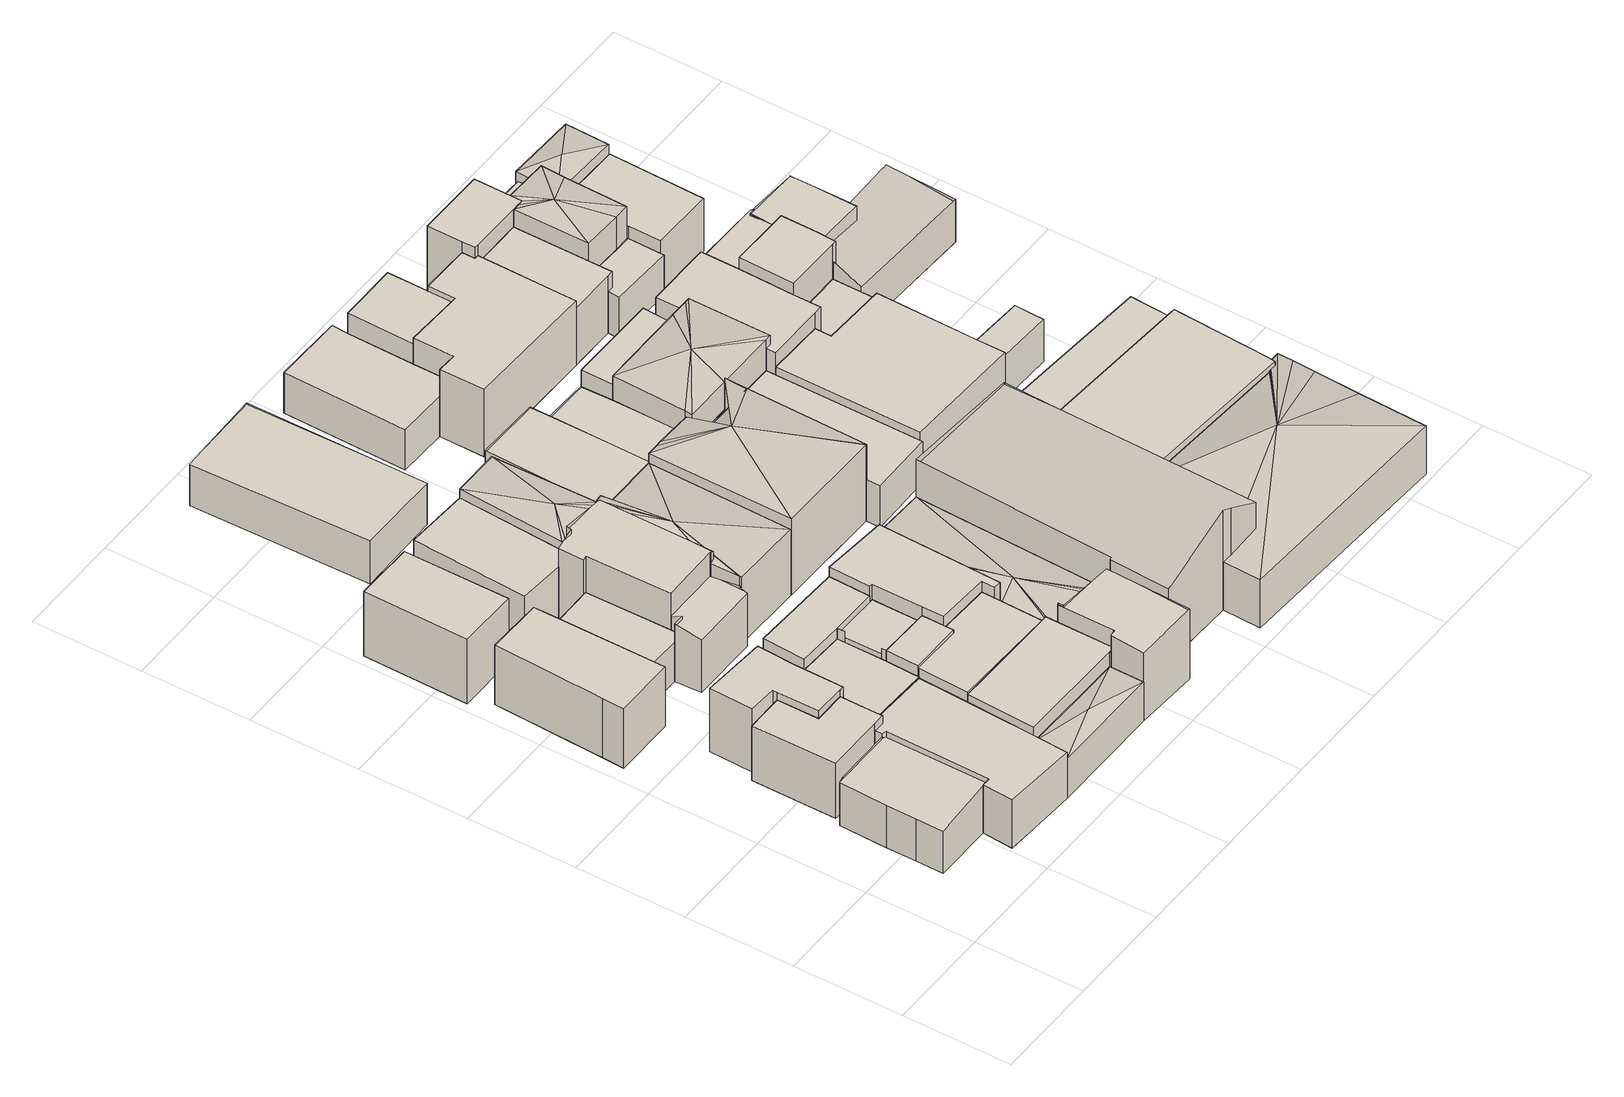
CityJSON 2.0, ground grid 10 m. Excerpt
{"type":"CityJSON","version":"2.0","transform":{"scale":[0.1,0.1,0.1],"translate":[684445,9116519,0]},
"CityObjects":{
"building1":{"type":"Building","attributes":{"Building Type":"Residential","Roof Shape":"gable","Roof Material":"Concrete Glazed Tile","Roof Material Code":"1","Roof Direction":"west","Building Height":4.42,"Roof Slope":30.3,"Footprint Area":60.58,"Solar PV Capacity Low":7.58,"Solar PV Capacity High":9.96,"Solar Annual Energy Low":10937,"Solar Annual Energy High":14414,"Suitable PV Area":45.28},"geometry":[{"type":"MultiSurface","lod":"2.2","boundaries":[[[0,1,2,3,4,5,6,7,8]],[[8,7,9,10]],[[7,6,11,9]],[[6,5,12,11]],[[5,4,13,12]],[[4,3,14,13]],[[3,2,15,14]],[[2,1,16,15]],[[1,0,17,16]],[[0,8,10,17]],[[10,9,11,12,13,14,15,16,17]]]}]},
"building2":{"type":"Building","attributes":{"Building Type":"Residential","Roof Shape":"flat","Roof Material":"Concrete Glazed Tile","Roof Material Code":"1","Roof Direction":"west","Building Height":5.69,"Roof Slope":8.2,"Footprint Area":38.94,"Solar PV Capacity Low":4.87,"Solar PV Capacity High":6.4,"Solar Annual Energy Low":7030,"Solar Annual Energy High":9264,"Suitable PV Area":29.1},"geometry":[{"type":"MultiSurface","lod":"2.2","boundaries":[[[18,19,20,21,22,23,24,25]],[[25,24,26,27]],[[24,23,28,26]],[[23,22,29,28]],[[22,21,30,29]],[[21,20,31,30]],[[20,19,32,31]],[[19,18,33,32]],[[18,25,27,33]],[[27,26,28,29,30,31,32,33]]]}]},
"building3":{"type":"Building","attributes":{"Building Type":"Residential","Roof Shape":"flat","Roof Material":"Concrete Glazed Tile","Roof Material Code":"1","Roof Direction":"west","Building Height":6.25,"Roof Slope":9.3,"Footprint Area":66.2,"Solar PV Capacity Low":8.29,"Solar PV Capacity High":10.89,"Solar Annual Energy Low":11953,"Solar Annual Energy High":15753,"Suitable PV Area":49.49},"geometry":[{"type":"MultiSurface","lod":"2.2","boundaries":[[[34,35,36,37,38,39,40]],[[40,39,41,42]],[[39,38,43,41]],[[38,37,44,43]],[[37,36,45,44]],[[36,35,46,45]],[[35,34,47,46]],[[34,40,42,47]],[[42,41,43,44,45,46,47]]]}]},
"building4":{"type":"Building","attributes":{"Building Type":"Residential","Roof Shape":"shed","Roof Material":"Concrete Glazed Tile","Roof Material Code":"1","Roof Direction":"west","Building Height":6.36,"Roof Slope":19.8,"Footprint Area":38.18,"Solar PV Capacity Low":4.78,"Solar PV Capacity High":6.28,"Solar Annual Energy Low":6894,"Solar Annual Energy High":9085,"Suitable PV Area":28.54},"geometry":[{"type":"MultiSurface","lod":"2.2","boundaries":[[[23,48,49,50,51,52,53,54,25,24]],[[24,25,55,56]],[[25,54,57,55]],[[54,53,58,57]],[[53,52,59,58]],[[52,51,60,59]],[[51,50,61,60]],[[50,49,62,61]],[[49,48,63,62]],[[48,23,64,63]],[[23,24,56,64]],[[56,55,57,58,59,60,61,62,63,64]]]}]},
"building5":{"type":"Building","attributes":{"Building Type":"Residential","Roof Shape":"shed","Roof Material":"Concrete Glazed Tile","Roof Material Code":"1","Roof Direction":"west","Building Height":4.81,"Roof Slope":13.2,"Footprint Area":90.91,"Solar PV Capacity Low":11.38,"Solar PV Capacity High":14.95,"Solar Annual Energy Low":16413,"Solar Annual Energy High":21631,"Suitable PV Area":67.95},"geometry":[{"type":"MultiSurface","lod":"2.2","boundaries":[[[65,66,67,22,21,20,1,0,8,7,68,69]],[[69,68,70,71]],[[68,7,72,70]],[[7,8,73,72]],[[8,0,74,73]],[[0,1,75,74]],[[1,20,76,75]],[[20,21,77,76]],[[21,22,78,77]],[[22,67,79,78]],[[67,66,80,79]],[[66,65,81,80]],[[65,69,71,81]],[[71,70,72,73,74,75,76,77,78,79,80,81]]]}]},
"building6":{"type":"Building","attributes":{"Building Type":"Residential","Roof Shape":"shed","Roof Material":"Concrete Glazed Tile","Roof Material Code":"1","Roof Direction":"west","Building Height":6.55,"Roof Slope":14.6,"Footprint Area":54.47,"Solar PV Capacity Low":6.82,"Solar PV Capacity High":8.96,"Solar Annual Energy Low":9834,"Solar Annual Energy High":12961,"Suitable PV Area":40.72},"geometry":[{"type":"MultiSurface","lod":"2.2","boundaries":[[[82,83,84,85]],[[85,84,86,87]],[[84,83,88,86]],[[83,82,89,88]],[[82,85,87,89]],[[87,86,88,89]]]}]},
"building7":{"type":"Building","attributes":{"Building Type":"Residential","Roof Shape":"shed","Roof Material":"Concrete Glazed Tile","Roof Material Code":"1","Roof Direction":"west","Building Height":4.89,"Roof Slope":10.3,"Footprint Area":43.55,"Solar PV Capacity Low":5.45,"Solar PV Capacity High":7.16,"Solar Annual Energy Low":7863,"Solar Annual Energy High":10363,"Suitable PV Area":32.56},"geometry":[{"type":"MultiSurface","lod":"2.2","boundaries":[[[90,50,49,48,23,22,67,91,92,93,94]],[[94,93,95,96]],[[93,92,97,95]],[[92,91,98,97]],[[91,67,99,98]],[[67,22,100,99]],[[22,23,101,100]],[[23,48,102,101]],[[48,49,103,102]],[[49,50,104,103]],[[50,90,105,104]],[[90,94,96,105]],[[96,95,97,98,99,100,101,102,103,104,105]]]}]},
"building8":{"type":"Building","attributes":{"Building Type":"Residential","Roof Shape":"shed","Roof Material":"Concrete Glazed Tile","Roof Material Code":"1","Roof Direction":"west","Building Height":4.12,"Roof Slope":12.5,"Footprint Area":48.72,"Solar PV Capacity Low":6.1,"Solar PV Capacity High":8.01,"Solar Annual Energy Low":8797,"Solar Annual Energy High":11593,"Suitable PV Area":36.42},"geometry":[{"type":"MultiSurface","lod":"2.2","boundaries":[[[106,35,34,107,108,109,110]],[[110,109,111,112]],[[109,108,113,111]],[[108,107,114,113]],[[107,34,115,114]],[[34,35,116,115]],[[35,106,117,116]],[[106,110,112,117]],[[112,111,113,114,115,116,117]]]}]},
"building9":{"type":"Building","attributes":{"Building Type":"Residential","Roof Shape":"hip","Roof Material":"Concrete Glazed Tile","Roof Material Code":"1","Roof Direction":"west","Building Height":4.14,"Roof Slope":27.5,"Footprint Area":33.02,"Solar PV Capacity Low":4.13,"Solar PV Capacity High":5.43,"Solar Annual Energy Low":5961,"Solar Annual Energy High":7857,"Suitable PV Area":24.68},"geometry":[{"type":"MultiSurface","lod":"2.2","boundaries":[[[118,65,69,119]],[[119,69,120,121]],[[69,65,122,120]],[[65,118,123,122]],[[118,119,121,123]],[[121,120,124]],[[120,122,124]],[[122,123,124]],[[123,121,124]]]}]},
"building10":{"type":"Building","attributes":{"Building Type":"Residential","Roof Shape":"gable","Roof Material":"Concrete Glazed Tile","Roof Material Code":"1","Roof Direction":"west","Building Height":5.49,"Roof Slope":29.7,"Footprint Area":20.52,"Solar PV Capacity Low":2.57,"Solar PV Capacity High":3.37,"Solar Annual Energy Low":3704,"Solar Annual Energy High":4882,"Suitable PV Area":15.34},"geometry":[{"type":"MultiSurface","lod":"2.2","boundaries":[[[125,126,127,109,108,107,128,129]],[[129,128,130,131]],[[128,107,132,130]],[[107,108,133,132]],[[108,109,134,133]],[[109,127,135,134]],[[127,126,136,135]],[[126,125,137,136]],[[125,129,131,137]],[[131,130,132,133,134,135,136,137]]]}]},
"building11":{"type":"Building","attributes":{"Building Type":"Residential","Roof Shape":"flat","Roof Material":"Concrete Glazed Tile","Roof Material Code":"1","Roof Direction":"west","Building Height":5.58,"Roof Slope":7.5,"Footprint Area":67.53,"Solar PV Capacity Low":8.46,"Solar PV Capacity High":11.11,"Solar Annual Energy Low":12192,"Solar Annual Energy High":16068,"Suitable PV Area":50.48},"geometry":[{"type":"MultiSurface","lod":"2.2","boundaries":[[[138,66,65,118,139,140,141,142]],[[142,141,143,144]],[[141,140,145,143]],[[140,139,146,145]],[[139,118,147,146]],[[118,65,148,147]],[[65,66,149,148]],[[66,138,150,149]],[[138,142,144,150]],[[144,143,145,146,147,148,149,150]]]}]},
"building12":{"type":"Building","attributes":{"Building Type":"Residential","Roof Shape":"shed","Roof Material":"Concrete Glazed Tile","Roof Material Code":"1","Roof Direction":"west","Building Height":5.96,"Roof Slope":12.1,"Footprint Area":14.22,"Solar PV Capacity Low":1.78,"Solar PV Capacity High":2.34,"Solar Annual Energy Low":2568,"Solar Annual Energy High":3385,"Suitable PV Area":10.63},"geometry":[{"type":"MultiSurface","lod":"2.2","boundaries":[[[91,151,152,153,154,92]],[[92,154,155,156]],[[154,153,157,155]],[[153,152,158,157]],[[152,151,159,158]],[[151,91,160,159]],[[91,92,156,160]],[[155,157,158,159,160,156]]]}]},
"building13":{"type":"Building","attributes":{"Building Type":"Residential","Roof Shape":"shed","Roof Material":"Concrete Glazed Tile","Roof Material Code":"1","Roof Direction":"west","Building Height":5.95,"Roof Slope":16.8,"Footprint Area":34.21,"Solar PV Capacity Low":4.28,"Solar PV Capacity High":5.63,"Solar Annual Energy Low":6177,"Solar Annual Energy High":8141,"Suitable PV Area":25.58},"geometry":[{"type":"MultiSurface","lod":"2.2","boundaries":[[[161,90,94,93,94,162,163]],[[163,162,164,165]],[[162,94,166,164]],[[94,93,167,166]],[[94,90,168,166]],[[90,161,169,168]],[[161,163,165,169]],[[165,164,166,167,166,168,169]]]}]},
"building14":{"type":"Building","attributes":{"Building Type":"Residential","Roof Shape":"flat","Roof Material":"Concrete Glazed Tile","Roof Material Code":"1","Roof Direction":"west","Building Height":5.77,"Roof Slope":14.4,"Footprint Area":62.5,"Solar PV Capacity Low":7.83,"Solar PV Capacity High":10.28,"Solar Annual Energy Low":11284,"Solar Annual Energy High":14872,"Suitable PV Area":46.72},"geometry":[{"type":"MultiSurface","lod":"2.2","boundaries":[[[170,171,172,173,174,175,176]],[[176,175,177,178]],[[175,174,179,177]],[[174,173,180,179]],[[173,172,181,180]],[[172,171,182,181]],[[171,170,183,182]],[[170,176,178,183]],[[178,177,179,180,181,182,183]]]}]},
"building15":{"type":"Building","attributes":{"Building Type":"Residential","Roof Shape":"shed","Roof Material":"Concrete Glazed Tile","Roof Material Code":"1","Roof Direction":"west","Building Height":5.26,"Roof Slope":12.3,"Footprint Area":21.66,"Solar PV Capacity Low":2.71,"Solar PV Capacity High":3.56,"Solar Annual Energy Low":3911,"Solar Annual Energy High":5154,"Suitable PV Area":16.19},"geometry":[{"type":"MultiSurface","lod":"2.2","boundaries":[[[162,94,93,92,154,153,184]],[[184,153,185,186]],[[153,154,187,185]],[[154,92,188,187]],[[92,93,189,188]],[[93,94,190,189]],[[94,162,191,190]],[[162,184,186,191]],[[186,185,187,188,189,190,191]]]}]},
"building16":{"type":"Building","attributes":{"Building Type":"Residential","Roof Shape":"shed","Roof Material":"Concrete Glazed Tile","Roof Material Code":"1","Roof Direction":"west","Building Height":5.65,"Roof Slope":17.8,"Footprint Area":52.5,"Solar PV Capacity Low":6.57,"Solar PV Capacity High":8.63,"Solar Annual Energy Low":9479,"Solar Annual Energy High":12492,"Suitable PV Area":39.24},"geometry":[{"type":"MultiSurface","lod":"2.2","boundaries":[[[152,151,91,67,66,138,192,193]],[[193,192,194,195]],[[192,138,150,194]],[[138,66,196,150]],[[66,67,197,196]],[[67,91,198,197]],[[91,151,199,198]],[[151,152,200,199]],[[152,193,195,200]],[[195,194,150,196,197,198,199,200]]]}]},
"building17":{"type":"Building","attributes":{"Building Type":"Residential","Roof Shape":"gable","Roof Material":"Concrete Glazed Tile","Roof Material Code":"1","Roof Direction":"west","Building Height":7.74,"Roof Slope":28.4,"Footprint Area":62.28,"Solar PV Capacity Low":7.8,"Solar PV Capacity High":10.24,"Solar Annual Energy Low":11245,"Solar Annual Energy High":14820,"Suitable PV Area":46.56},"geometry":[{"type":"MultiSurface","lod":"2.2","boundaries":[[[201,173,172,171,106,110,109,127,202,203]],[[203,202,204,205]],[[202,127,206,204]],[[127,109,207,206]],[[109,110,208,207]],[[110,106,209,208]],[[106,171,210,209]],[[171,172,211,210]],[[172,173,212,211]],[[173,201,213,212]],[[201,203,205,213]],[[205,204,206,207,208,209,210,211,212,213]]]}]},
"building18":{"type":"Building","attributes":{"Building Type":"Residential","Roof Shape":"hip","Roof Material":"Concrete Glazed Tile","Roof Material Code":"1","Roof Direction":"west","Building Height":6.68,"Roof Slope":21.8,"Footprint Area":49.3,"Solar PV Capacity Low":6.17,"Solar PV Capacity High":8.11,"Solar Annual Energy Low":8902,"Solar Annual Energy High":11732,"Suitable PV Area":36.86},"geometry":[{"type":"MultiSurface","lod":"2.2","boundaries":[[[214,215,175,174,173,201,216]],[[216,201,217,218]],[[201,173,219,217]],[[173,174,220,219]],[[174,175,221,220]],[[175,215,222,221]],[[215,214,223,222]],[[214,216,218,223]],[[218,217,224]],[[217,219,224]],[[219,220,224]],[[220,221,224]],[[221,222,224]],[[222,223,224]],[[223,218,224]]]}]},
"building19":{"type":"Building","attributes":{"Building Type":"Residential","Roof Shape":"gable","Roof Material":"Concrete Glazed Tile","Roof Material Code":"1","Roof Direction":"west","Building Height":4.35,"Roof Slope":33.3,"Footprint Area":132,"Solar PV Capacity Low":16.53,"Solar PV Capacity High":21.71,"Solar Annual Energy Low":23831,"Solar Annual Energy High":31407,"Suitable PV Area":98.67},"geometry":[{"type":"MultiSurface","lod":"2.2","boundaries":[[[225,226,227,228]],[[228,227,229,230]],[[227,226,231,229]],[[226,225,232,231]],[[225,228,230,232]],[[230,229,231,232]]]}]},
"building20":{"type":"Building","attributes":{"Building Type":"Residential","Roof Shape":"shed","Roof Material":"Concrete Glazed Tile","Roof Material Code":"1","Roof Direction":"west","Building Height":6.72,"Roof Slope":16.9,"Footprint Area":62.45,"Solar PV Capacity Low":7.82,"Solar PV Capacity High":10.27,"Solar Annual Energy Low":11275,"Solar Annual Energy High":14859,"Suitable PV Area":46.68},"geometry":[{"type":"MultiSurface","lod":"2.2","boundaries":[[[163,162,184,153,152,193,192,233,234]],[[234,233,235,236]],[[233,192,237,235]],[[192,193,238,237]],[[193,152,239,238]],[[152,153,240,239]],[[153,184,241,240]],[[184,162,242,241]],[[162,163,243,242]],[[163,234,236,243]],[[236,235,237,238,239,240,241,242,243]]]}]},
"building21":{"type":"Building","attributes":{"Building Type":"Residential","Roof Shape":"gable","Roof Material":"Concrete Glazed Tile","Roof Material Code":"1","Roof Direction":"west","Building Height":7.08,"Roof Slope":33.5,"Footprint Area":44.48,"Solar PV Capacity Low":5.57,"Solar PV Capacity High":7.31,"Solar Annual Energy Low":8030,"Solar Annual Energy High":10583,"Suitable PV Area":33.25},"geometry":[{"type":"MultiSurface","lod":"2.2","boundaries":[[[244,245,246,141,140,139,119,247]],[[247,119,248,249]],[[119,139,250,248]],[[139,140,251,250]],[[140,141,252,251]],[[141,246,253,252]],[[246,245,254,253]],[[245,244,255,254]],[[244,247,249,255]],[[249,248,250,251,252,253,254,255]]]}]},
"building22":{"type":"Building","attributes":{"Building Type":"Residential","Roof Shape":"hip","Roof Material":"Concrete Glazed Tile","Roof Material Code":"1","Roof Direction":"west","Building Height":6.92,"Roof Slope":25.5,"Footprint Area":84.34,"Solar PV Capacity Low":10.56,"Solar PV Capacity High":13.87,"Solar Annual Energy Low":15227,"Solar Annual Energy High":20068,"Suitable PV Area":63.04},"geometry":[{"type":"MultiSurface","lod":"2.2","boundaries":[[[256,214,216,201,203,202,127,126,125,257,258,259]],[[259,258,260,261]],[[258,257,262,260]],[[257,125,263,262]],[[125,126,264,263]],[[126,127,265,264]],[[127,202,266,265]],[[202,203,267,266]],[[203,201,268,267]],[[201,216,269,268]],[[216,214,270,269]],[[214,256,271,270]],[[256,259,261,271]],[[261,260,272]],[[260,262,272]],[[262,263,272]],[[263,264,272]],[[264,265,272]],[[265,266,272]],[[266,267,272]],[[267,268,272]],[[268,269,272]],[[269,270,272]],[[270,271,272]],[[271,261,272]]]}]},
"building23":{"type":"Building","attributes":{"Building Type":"Residential","Roof Shape":"hip","Roof Material":"Concrete Glazed Tile","Roof Material Code":"1","Roof Direction":"west","Building Height":4.16,"Roof Slope":25.7,"Footprint Area":117.15,"Solar PV Capacity Low":14.67,"Solar PV Capacity High":19.27,"Solar Annual Energy Low":21151,"Solar Annual Energy High":27876,"Suitable PV Area":87.57},"geometry":[{"type":"MultiSurface","lod":"2.2","boundaries":[[[234,233,246,245,244,273,274,275,276]],[[276,275,277,278]],[[275,274,279,277]],[[274,273,280,279]],[[273,244,281,280]],[[244,245,282,281]],[[245,246,283,282]],[[246,233,284,283]],[[233,234,285,284]],[[234,276,278,285]],[[278,277,286]],[[277,279,286]],[[279,280,286]],[[280,281,286]],[[281,282,286]],[[282,283,286]],[[283,284,286]],[[284,285,286]],[[285,278,286]]]}]},
"building24":{"type":"Building","attributes":{"Building Type":"Residential","Roof Shape":"gable","Roof Material":"Concrete Glazed Tile","Roof Material Code":"1","Roof Direction":"west","Building Height":5.82,"Roof Slope":27.8,"Footprint Area":72.27,"Solar PV Capacity Low":9.05,"Solar PV Capacity High":11.89,"Solar Annual Energy Low":13048,"Solar Annual Energy High":17197,"Suitable PV Area":54.02},"geometry":[{"type":"MultiSurface","lod":"2.2","boundaries":[[[256,259,258,287,288,289,290,291,292]],[[292,291,293,294]],[[291,290,295,293]],[[290,289,296,295]],[[289,288,297,296]],[[288,287,298,297]],[[287,258,299,298]],[[258,259,300,299]],[[259,256,301,300]],[[256,292,294,301]],[[294,293,295,296,297,298,299,300,301]]]}]},
"building25":{"type":"Building","attributes":{"Building Type":"Residential","Roof Shape":"hip","Roof Material":"Concrete Glazed Tile","Roof Material Code":"1","Roof Direction":"west","Building Height":7.86,"Roof Slope":28.9,"Footprint Area":123.7,"Solar PV Capacity Low":15.49,"Solar PV Capacity High":20.34,"Solar Annual Energy Low":22333,"Solar Annual Energy High":29433,"Suitable PV Area":92.46},"geometry":[{"type":"MultiSurface","lod":"2.2","boundaries":[[[287,258,302,303,304,305,306,307,308,309,310]],[[310,309,311,312]],[[309,308,313,311]],[[308,307,314,313]],[[307,306,315,314]],[[306,305,316,315]],[[305,304,317,316]],[[304,303,318,317]],[[303,302,319,318]],[[302,258,320,319]],[[258,287,321,320]],[[287,310,312,321]],[[312,311,322]],[[311,313,322]],[[313,314,322]],[[314,315,322]],[[315,316,322]],[[316,317,322]],[[317,318,322]],[[318,319,322]],[[319,320,322]],[[320,321,322]],[[321,312,322]]]}]},
"building26":{"type":"Building","attributes":{"Building Type":"Residential","Roof Shape":"gable","Roof Material":"Clay Tile Shingle","Roof Material Code":"3","Roof Direction":"west","Building Height":4.93,"Roof Slope":29.3,"Footprint Area":50.77,"Solar PV Capacity Low":6.36,"Solar PV Capacity High":8.35,"Solar Annual Energy Low":9167,"Solar Annual Energy High":12081,"Suitable PV Area":37.95},"geometry":[{"type":"MultiSurface","lod":"2.2","boundaries":[[[289,288,287,310,309,323,324,325,326,327,328]],[[328,327,329,330]],[[327,326,331,329]],[[326,325,332,331]],[[325,324,333,332]],[[324,323,334,333]],[[323,309,335,334]],[[309,310,336,335]],[[310,287,337,336]],[[287,288,338,337]],[[288,289,339,338]],[[289,328,330,339]],[[330,329,331,332,333,334,335,336,337,338,339]]]}]},
"building27":{"type":"Building","attributes":{"Building Type":"Residential","Roof Shape":"flat","Roof Material":"Concrete Glazed Tile","Roof Material Code":"1","Roof Direction":"west","Building Height":4.23,"Roof Slope":15,"Footprint Area":72.85,"Solar PV Capacity Low":9.12,"Solar PV Capacity High":11.98,"Solar Annual Energy Low":13153,"Solar Annual Energy High":17334,"Suitable PV Area":54.46},"geometry":[{"type":"MultiSurface","lod":"2.2","boundaries":[[[340,341,342,343,344,345,346]],[[346,345,347,348]],[[345,344,349,347]],[[344,343,350,349]],[[343,342,351,350]],[[342,341,352,351]],[[341,340,353,352]],[[340,346,348,353]],[[348,347,349,350,351,352,353]]]}]},
"building28":{"type":"Building","attributes":{"Building Type":"Residential","Roof Shape":"gable","Roof Material":"Concrete Glazed Tile","Roof Material Code":"1","Roof Direction":"west","Building Height":7.61,"Roof Slope":31.4,"Footprint Area":269.74,"Solar PV Capacity Low":33.77,"Solar PV Capacity High":44.36,"Solar Annual Energy Low":48700,"Solar Annual Energy High":64183,"Suitable PV Area":201.63},"geometry":[{"type":"MultiSurface","lod":"2.2","boundaries":[[[275,274,273,354,355,356,357,358,359,360]],[[360,359,361,362]],[[359,358,363,361]],[[358,357,364,363]],[[357,356,365,364]],[[356,355,366,365]],[[355,354,367,366]],[[354,273,368,367]],[[273,274,369,368]],[[274,275,370,369]],[[275,360,362,370]],[[362,361,363,364,365,366,367,368,369,370]]]}]},
"building29":{"type":"Building","attributes":{"Building Type":"Residential","Roof Shape":"flat","Roof Material":"Concrete Glazed Tile","Roof Material Code":"1","Roof Direction":"west","Building Height":4.56,"Roof Slope":6.4,"Footprint Area":10.93,"Solar PV Capacity Low":1.37,"Solar PV Capacity High":1.8,"Solar Annual Energy Low":1974,"Solar Annual Energy High":2601,"Suitable PV Area":8.17},"geometry":[{"type":"MultiSurface","lod":"2.2","boundaries":[[[305,325,324,323,308,307,306]],[[306,307,371,372]],[[307,308,373,371]],[[308,323,374,373]],[[323,324,375,374]],[[324,325,376,375]],[[325,305,377,376]],[[305,306,372,377]],[[372,371,373,374,375,376,377]]]}]},
"building30":{"type":"Building","attributes":{"Building Type":"Residential","Roof Shape":"flat","Roof Material":"Concrete Glazed Tile","Roof Material Code":"1","Roof Direction":"west","Building Height":4.29,"Roof Slope":8.3,"Footprint Area":84.22,"Solar PV Capacity Low":10.54,"Solar PV Capacity High":13.85,"Solar Annual Energy Low":15205,"Solar Annual Energy High":20039,"Suitable PV Area":62.95},"geometry":[{"type":"MultiSurface","lod":"2.2","boundaries":[[[378,305,304,303,379,380,381,382]],[[382,381,383,384]],[[381,380,385,383]],[[380,379,386,385]],[[379,303,387,386]],[[303,304,388,387]],[[304,305,389,388]],[[305,378,390,389]],[[378,382,384,390]],[[384,383,385,386,387,388,389,390]]]}]},
"building31":{"type":"Building","attributes":{"Building Type":"Residential","Roof Shape":"shed","Roof Material":"Concrete Glazed Tile","Roof Material Code":"1","Roof Direction":"west","Building Height":6.73,"Roof Slope":14,"Footprint Area":102.95,"Solar PV Capacity Low":12.89,"Solar PV Capacity High":16.93,"Solar Annual Energy Low":18587,"Solar Annual Energy High":24496,"Suitable PV Area":76.95},"geometry":[{"type":"MultiSurface","lod":"2.2","boundaries":[[[391,392,393,343,342,341,394,395,396,397,398]],[[398,397,399,400]],[[397,396,401,399]],[[396,395,402,401]],[[395,394,403,402]],[[394,341,404,403]],[[341,342,405,404]],[[342,343,406,405]],[[343,393,407,406]],[[393,392,408,407]],[[392,391,409,408]],[[391,398,400,409]],[[400,399,401,402,403,404,405,406,407,408,409]]]}]},
"building32":{"type":"Building","attributes":{"Building Type":"Residential","Roof Shape":"flat","Roof Material":"Concrete Glazed Tile","Roof Material Code":"1","Roof Direction":"west","Building Height":6.31,"Roof Slope":14.6,"Footprint Area":33.65,"Solar PV Capacity Low":4.21,"Solar PV Capacity High":5.53,"Solar Annual Energy Low":6075,"Solar Annual Energy High":8007,"Suitable PV Area":25.15},"geometry":[{"type":"MultiSurface","lod":"2.2","boundaries":[[[344,343,393,392,410]],[[410,392,411,412]],[[392,393,413,411]],[[393,343,414,413]],[[343,344,415,414]],[[344,410,412,415]],[[412,411,413,414,415]]]}]},
"building33":{"type":"Building","attributes":{"Building Type":"Residential","Roof Shape":"hip","Roof Material":"Concrete Glazed Tile","Roof Material Code":"1","Roof Direction":"west","Building Height":7.51,"Roof Slope":21.7,"Footprint Area":80.59,"Solar PV Capacity Low":10.09,"Solar PV Capacity High":13.25,"Solar Annual Energy Low":14551,"Solar Annual Energy High":19176,"Suitable PV Area":60.24},"geometry":[{"type":"MultiSurface","lod":"2.2","boundaries":[[[416,417,327,326,325,305,378,418,419]],[[419,418,420,421]],[[418,378,422,420]],[[378,305,423,422]],[[305,325,424,423]],[[325,326,425,424]],[[326,327,426,425]],[[327,417,427,426]],[[417,416,428,427]],[[416,419,421,428]],[[421,420,429]],[[420,422,429]],[[422,423,429]],[[423,424,429]],[[424,425,429]],[[425,426,429]],[[426,427,429]],[[427,428,429]],[[428,421,429]]]}]},
"building34":{"type":"Building","attributes":{"Building Type":"Residential","Roof Shape":"gable","Roof Material":"Concrete Glazed Tile","Roof Material Code":"1","Roof Direction":"west","Building Height":6.6,"Roof Slope":32.4,"Footprint Area":23.2,"Solar PV Capacity Low":2.9,"Solar PV Capacity High":3.82,"Solar Annual Energy Low":4188,"Solar Annual Energy High":5520,"Suitable PV Area":17.34},"geometry":[{"type":"MultiSurface","lod":"2.2","boundaries":[[[328,327,417,430]],[[430,417,431,432]],[[417,327,433,431]],[[327,328,434,433]],[[328,430,432,434]],[[432,431,433,434]]]}]},
"building35":{"type":"Building","attributes":{"Building Type":"Residential","Roof Shape":"hip","Roof Material":"Concrete Glazed Tile","Roof Material Code":"1","Roof Direction":"west","Building Height":5.04,"Roof Slope":26.1,"Footprint Area":248.08,"Solar PV Capacity Low":31.06,"Solar PV Capacity High":40.8,"Solar Annual Energy Low":44789,"Solar Annual Energy High":59029,"Suitable PV Area":185.44},"geometry":[{"type":"MultiSurface","lod":"2.2","boundaries":[[[435,436,437,358,357,356,355,438,439,440,441,442,443]],[[443,442,444,445]],[[442,441,446,444]],[[441,440,447,446]],[[440,439,448,447]],[[439,438,449,448]],[[438,355,450,449]],[[355,356,451,450]],[[356,357,452,451]],[[357,358,453,452]],[[358,437,454,453]],[[437,436,455,454]],[[436,435,456,455]],[[435,443,445,456]],[[445,444,457]],[[444,446,457]],[[446,447,457]],[[447,448,457]],[[448,449,457]],[[449,450,457]],[[450,451,457]],[[451,452,457]],[[452,453,457]],[[453,454,457]],[[454,455,457]],[[455,456,457]],[[456,445,457]]]}]},
"building36":{"type":"Building","attributes":{"Building Type":"Residential","Roof Shape":"shed","Roof Material":"Concrete Glazed Tile","Roof Material Code":"1","Roof Direction":"west","Building Height":4.82,"Roof Slope":13.4,"Footprint Area":143.88,"Solar PV Capacity Low":18.02,"Solar PV Capacity High":23.66,"Solar Annual Energy Low":25977,"Solar Annual Energy High":34236,"Suitable PV Area":107.55},"geometry":[{"type":"MultiSurface","lod":"2.2","boundaries":[[[382,381,458,459,460,461,462]],[[462,461,463,464]],[[461,460,465,463]],[[460,459,466,465]],[[459,458,467,466]],[[458,381,468,467]],[[381,382,469,468]],[[382,462,464,469]],[[464,463,465,466,467,468,469]]]}]},
"building37":{"type":"Building","attributes":{"Building Type":"Residential","Roof Shape":"flat","Roof Material":"Concrete Glazed Tile","Roof Material Code":"1","Roof Direction":"west","Building Height":6.58,"Roof Slope":12.2,"Footprint Area":64.32,"Solar PV Capacity Low":8.05,"Solar PV Capacity High":10.58,"Solar Annual Energy Low":11612,"Solar Annual Energy High":15303,"Suitable PV Area":48.08},"geometry":[{"type":"MultiSurface","lod":"2.2","boundaries":[[[470,416,419,418,378,382,462,471,472,473,474,475]],[[475,474,476,477]],[[474,473,478,476]],[[473,472,479,478]],[[472,471,480,479]],[[471,462,481,480]],[[462,382,482,481]],[[382,378,483,482]],[[378,418,484,483]],[[418,419,485,484]],[[419,416,486,485]],[[416,470,487,486]],[[470,475,477,487]],[[477,476,478,479,480,481,482,483,484,485,486,487]]]}]},
"building38":{"type":"Building","attributes":{"Building Type":"Residential","Roof Shape":"flat","Roof Material":"Concrete Glazed Tile","Roof Material Code":"1","Roof Direction":"west","Building Height":5.89,"Roof Slope":6.1,"Footprint Area":44.85,"Solar PV Capacity Low":5.61,"Solar PV Capacity High":7.37,"Solar Annual Energy Low":8096,"Solar Annual Energy High":10671,"Suitable PV Area":33.52},"geometry":[{"type":"MultiSurface","lod":"2.2","boundaries":[[[395,488,489,490,491,397,396]],[[396,397,492,493]],[[397,491,494,492]],[[491,490,495,494]],[[490,489,496,495]],[[489,488,497,496]],[[488,395,498,497]],[[395,396,493,498]],[[493,492,494,495,496,497,498]]]}]},
"building39":{"type":"Building","attributes":{"Building Type":"Residential","Roof Shape":"shed","Roof Material":"Concrete Glazed Tile","Roof Material Code":"1","Roof Direction":"west","Building Height":5.61,"Roof Slope":10.1,"Footprint Area":154.77,"Solar PV Capacity Low":19.38,"Solar PV Capacity High":25.45,"Solar Annual Energy Low":27942,"Solar Annual Energy High":36825,"Suitable PV Area":115.69},"geometry":[{"type":"MultiSurface","lod":"2.2","boundaries":[[[499,359,358,437,436,500]],[[500,436,501,502]],[[436,437,503,501]],[[437,358,504,503]],[[358,359,505,504]],[[359,499,506,505]],[[499,500,502,506]],[[502,501,503,504,505,506]]]}]},
"building40":{"type":"Building","attributes":{"Building Type":"Residential","Roof Shape":"shed","Roof Material":"Concrete Glazed Tile","Roof Material Code":"1","Roof Direction":"west","Building Height":7.67,"Roof Slope":13,"Footprint Area":28.82,"Solar PV Capacity Low":3.61,"Solar PV Capacity High":4.74,"Solar Annual Energy Low":5203,"Solar Annual Energy High":6857,"Suitable PV Area":21.54},"geometry":[{"type":"MultiSurface","lod":"2.2","boundaries":[[[507,508,509,391,398,397,491,510,511,512]],[[512,511,513,514]],[[511,510,515,513]],[[510,491,516,515]],[[491,397,517,516]],[[397,398,518,517]],[[398,391,519,518]],[[391,509,520,519]],[[509,508,521,520]],[[508,507,522,521]],[[507,512,514,522]],[[514,513,515,516,517,518,519,520,521,522]]]}]},
"building41":{"type":"Building","attributes":{"Building Type":"Residential","Roof Shape":"shed","Roof Material":"Concrete Glazed Tile","Roof Material Code":"1","Roof Direction":"west","Building Height":4.98,"Roof Slope":17.1,"Footprint Area":63.22,"Solar PV Capacity Low":7.92,"Solar PV Capacity High":10.4,"Solar Annual Energy Low":11414,"Solar Annual Energy High":15043,"Suitable PV Area":47.26},"geometry":[{"type":"MultiSurface","lod":"2.2","boundaries":[[[360,359,499,523]],[[523,499,524,525]],[[499,359,526,524]],[[359,360,527,526]],[[360,523,525,527]],[[525,524,526,527]]]}]},
"building42":{"type":"Building","attributes":{"Building Type":"Residential","Roof Shape":"shed","Roof Material":"Concrete Glazed Tile","Roof Material Code":"1","Roof Direction":"west","Building Height":4.25,"Roof Slope":12,"Footprint Area":18.01,"Solar PV Capacity Low":2.25,"Solar PV Capacity High":2.96,"Solar Annual Energy Low":3252,"Solar Annual Energy High":4285,"Suitable PV Area":13.46},"geometry":[{"type":"MultiSurface","lod":"2.2","boundaries":[[[528,529,490,489,488,530,531,532,533]],[[533,532,534,535]],[[532,531,536,534]],[[531,530,537,536]],[[530,488,538,537]],[[488,489,539,538]],[[489,490,540,539]],[[490,529,541,540]],[[529,528,542,541]],[[528,533,535,542]],[[535,534,536,537,538,539,540,541,542]]]}]},
"building43":{"type":"Building","attributes":{"Building Type":"Residential","Roof Shape":"flat","Roof Material":"Concrete Glazed Tile","Roof Material Code":"1","Roof Direction":"west","Building Height":4.08,"Roof Slope":7.2,"Footprint Area":23.03,"Solar PV Capacity Low":2.88,"Solar PV Capacity High":3.79,"Solar Annual Energy Low":4158,"Solar Annual Energy High":5480,"Suitable PV Area":17.22},"geometry":[{"type":"MultiSurface","lod":"2.2","boundaries":[[[543,544,472,471,462,461,545]],[[545,461,546,547]],[[461,462,548,546]],[[462,471,549,548]],[[471,472,550,549]],[[472,544,551,550]],[[544,543,552,551]],[[543,545,547,552]],[[547,546,548,549,550,551,552]]]}]},
"building44":{"type":"Building","attributes":{"Building Type":"Residential","Roof Shape":"shed","Roof Material":"Concrete Glazed Tile","Roof Material Code":"1","Roof Direction":"west","Building Height":4.44,"Roof Slope":17.7,"Footprint Area":14.18,"Solar PV Capacity Low":1.78,"Solar PV Capacity High":2.33,"Solar Annual Energy Low":2561,"Solar Annual Energy High":3375,"Suitable PV Area":10.6},"geometry":[{"type":"MultiSurface","lod":"2.2","boundaries":[[[553,554,458,555]],[[555,458,556,557]],[[458,554,558,556]],[[554,553,559,558]],[[553,555,557,559]],[[557,556,558,559]]]}]},
"building45":{"type":"Building","attributes":{"Building Type":"Residential","Roof Shape":"hip","Roof Material":"Concrete Glazed Tile","Roof Material Code":"1","Roof Direction":"west","Building Height":7.65,"Roof Slope":28.4,"Footprint Area":40.39,"Solar PV Capacity Low":5.06,"Solar PV Capacity High":6.64,"Solar Annual Energy Low":7291,"Solar Annual Energy High":9609,"Suitable PV Area":30.19},"geometry":[{"type":"MultiSurface","lod":"2.2","boundaries":[[[560,561,507,512,511,510,491,490,529,528]],[[528,529,562,563]],[[529,490,564,562]],[[490,491,516,564]],[[491,510,515,516]],[[510,511,513,515]],[[511,512,514,513]],[[512,507,522,514]],[[507,561,565,522]],[[561,560,566,565]],[[560,528,563,566]],[[563,562,567]],[[562,564,567]],[[564,516,567]],[[516,515,567]],[[515,513,567]],[[513,514,567]],[[514,522,567]],[[522,565,567]],[[565,566,567]],[[566,563,567]]]}]},
"building46":{"type":"Building","attributes":{"Building Type":"Residential","Roof Shape":"shed","Roof Material":"Concrete Glazed Tile","Roof Material Code":"1","Roof Direction":"west","Building Height":7.67,"Roof Slope":11.9,"Footprint Area":29.72,"Solar PV Capacity Low":3.72,"Solar PV Capacity High":4.89,"Solar Annual Energy Low":5365,"Solar Annual Energy High":7071,"Suitable PV Area":22.21},"geometry":[{"type":"MultiSurface","lod":"2.2","boundaries":[[[568,473,472,544,569,570,571]],[[571,570,572,573]],[[570,569,574,572]],[[569,544,575,574]],[[544,472,576,575]],[[472,473,577,576]],[[473,568,578,577]],[[568,571,573,578]],[[573,572,574,575,576,577,578]]]}]},
"building47":{"type":"Building","attributes":{"Building Type":"Residential","Roof Shape":"gable","Roof Material":"Concrete Glazed Tile","Roof Material Code":"1","Roof Direction":"west","Building Height":6.47,"Roof Slope":26.9,"Footprint Area":17.21,"Solar PV Capacity Low":2.16,"Solar PV Capacity High":2.83,"Solar Annual Energy Low":3108,"Solar Annual Energy High":4096,"Suitable PV Area":12.87},"geometry":[{"type":"MultiSurface","lod":"2.2","boundaries":[[[474,473,568,579,580,581]],[[581,580,582,583]],[[580,579,584,582]],[[579,568,585,584]],[[568,473,586,585]],[[473,474,587,586]],[[474,581,583,587]],[[583,582,584,585,586,587]]]}]},
"building48":{"type":"Building","attributes":{"Building Type":"Residential","Roof Shape":"flat","Roof Material":"Concrete Glazed Tile","Roof Material Code":"1","Roof Direction":"west","Building Height":5.02,"Roof Slope":5.7,"Footprint Area":7.14,"Solar PV Capacity Low":0.89,"Solar PV Capacity High":1.17,"Solar Annual Energy Low":1289,"Solar Annual Energy High":1699,"Suitable PV Area":5.34},"geometry":[{"type":"MultiSurface","lod":"2.2","boundaries":[[[588,589,561,590]],[[590,561,591,592]],[[561,589,593,591]],[[589,588,594,593]],[[588,590,592,594]],[[592,591,593,594]]]}]},
"building49":{"type":"Building","attributes":{"Building Type":"Residential","Roof Shape":"flat","Roof Material":"Concrete Glazed Tile","Roof Material Code":"1","Roof Direction":"west","Building Height":5.51,"Roof Slope":14.9,"Footprint Area":52.74,"Solar PV Capacity Low":6.6,"Solar PV Capacity High":8.67,"Solar Annual Energy Low":9522,"Solar Annual Energy High":12549,"Suitable PV Area":39.42},"geometry":[{"type":"MultiSurface","lod":"2.2","boundaries":[[[560,528,533,532,595,596]],[[596,595,597,598]],[[595,532,599,597]],[[532,533,600,599]],[[533,528,601,600]],[[528,560,602,601]],[[560,596,598,602]],[[598,597,599,600,601,602]]]}]},
"building50":{"type":"Building","attributes":{"Building Type":"Residential","Roof Shape":"gable","Roof Material":"Concrete Glazed Tile","Roof Material Code":"1","Roof Direction":"west","Building Height":6.53,"Roof Slope":27.6,"Footprint Area":32.5,"Solar PV Capacity Low":4.07,"Solar PV Capacity High":5.34,"Solar Annual Energy Low":5867,"Solar Annual Energy High":7733,"Suitable PV Area":24.29},"geometry":[{"type":"MultiSurface","lod":"2.2","boundaries":[[[580,579,568,571,570,603,604,605,606,607]],[[607,606,608,609]],[[606,605,610,608]],[[605,604,611,610]],[[604,603,612,611]],[[603,570,613,612]],[[570,571,614,613]],[[571,568,585,614]],[[568,579,615,585]],[[579,580,616,615]],[[580,607,609,616]],[[609,608,610,611,612,613,614,585,615,616]]]}]},
"building51":{"type":"Building","attributes":{"Building Type":"Residential","Roof Shape":"hip","Roof Material":"Concrete Glazed Tile","Roof Material Code":"1","Roof Direction":"west","Building Height":5.14,"Roof Slope":27.8,"Footprint Area":26.39,"Solar PV Capacity Low":3.3,"Solar PV Capacity High":4.34,"Solar Annual Energy Low":4765,"Solar Annual Energy High":6279,"Suitable PV Area":19.73},"geometry":[{"type":"MultiSurface","lod":"2.2","boundaries":[[[617,618,619,620]],[[620,619,621,622]],[[619,618,623,621]],[[618,617,624,623]],[[617,620,622,624]],[[622,621,625]],[[621,623,625]],[[623,624,625]],[[624,622,625]]]}]},
"building52":{"type":"Building","attributes":{"Building Type":"Residential","Roof Shape":"gable","Roof Material":"Concrete Glazed Tile","Roof Material Code":"1","Roof Direction":"west","Building Height":4.45,"Roof Slope":30.9,"Footprint Area":66.99,"Solar PV Capacity Low":8.39,"Solar PV Capacity High":11.02,"Solar Annual Energy Low":12095,"Solar Annual Energy High":15941,"Suitable PV Area":50.08},"geometry":[{"type":"MultiSurface","lod":"2.2","boundaries":[[[626,604,603,570,569,544,543,627,628]],[[628,627,629,630]],[[627,543,631,629]],[[543,544,632,631]],[[544,569,633,632]],[[569,570,634,633]],[[570,603,635,634]],[[603,604,636,635]],[[604,626,637,636]],[[626,638,637]],[[626,628,630,638]],[[630,629,631,632,633,634,635,636,637,638]]]}]}
},
"vertices":[
[115,158,0],[111,159,0],[56,159,0],[52,159,0],[51,115,0],[51,88,0],[51,63,0],[106,63,0],[114,63,0],[106,63,49],[114,63,45],[51,63,44],[51,88,44],[51,115,44],[52,159,45],[56,159,47],[111,159,47],[115,158,44],
[57,243,0],[57,166,0],[111,166,0],[122,166,0],[122,173,0],[122,205,0],[92,205,0],[92,243,0],[92,205,57],[92,243,57],[122,205,57],[122,173,57],[122,166,57],[111,166,57],[57,166,57],[57,243,57],
[71,354,0],[71,441,0],[71,453,0],[19,454,0],[15,352,0],[14,332,0],[71,332,0],[14,332,62],[71,332,62],[15,352,62],[19,454,62],[71,453,62],[71,441,62],[71,354,62],
[126,205,0],[126,246,0],[126,249,0],[128,285,0],[66,288,0],[65,248,0],[92,247,0],[92,243,65],[92,205,65],[92,247,65],[65,248,66],[66,288,66],[128,285,64],[126,249,64],[126,246,64],[126,205,64],[122,205,64],
[176,63,0],[179,126,0],[181,172,0],[104,35,0],[174,31,0],[104,35,50],[174,31,48],[106,63,50],[114,63,50],[115,158,50],[111,159,50],[111,166,50],[122,166,49],[122,173,49],[181,172,48],[179,126,48],[176,63,48],
[8,472,0],[65,472,0],[65,568,0],[9,568,0],[65,568,66],[9,568,67],[65,472,66],[8,472,67],
[138,249,0],[181,173,0],[182,207,0],[182,241,0],[182,248,0],[182,241,49],[182,248,49],[182,207,49],[181,173,49],[181,172,49],[122,173,50],[122,205,50],[126,205,50],[126,246,50],[126,249,50],[138,249,50],
[123,442,0],[117,354,0],[127,354,0],[127,364,0],[126,442,0],[127,364,41],[126,442,41],[127,354,41],[117,354,41],[71,354,42],[71,441,42],[123,442,41],
[279,62,0],[279,31,0],[174,31,41],[279,31,41],[176,63,41],[279,62,41],[227,47,44],
[181,335,0],[181,337,0],[181,364,0],[118,330,0],[181,330,0],[118,330,55],[181,330,55],[117,354,60],[127,354,60],[127,364,55],[181,364,55],[181,337,59],[181,335,57],
[280,125,0],[281,62,0],[285,62,0],[285,114,0],[285,125,0],[285,114,56],[285,125,56],[285,62,56],[281,62,56],[279,62,56],[176,63,56],[179,126,56],[280,125,56],
[230,173,0],[230,182,0],[230,202,0],[182,203,0],[182,203,60],[182,207,60],[230,202,60],[230,182,60],[230,173,60],[181,173,60],
[140,288,0],[227,248,0],[228,286,0],[227,248,59],[228,286,59],[182,248,60],[182,241,60],[138,249,61],[140,288,61],
[81,468,0],[123,465,0],[139,464,0],[140,469,0],[140,473,0],[146,571,0],[87,574,0],[146,571,58],[87,574,58],[140,473,58],[140,469,58],[139,464,58],[123,465,58],[81,468,58],
[230,248,0],[230,202,53],[230,248,53],[182,203,54],[182,207,54],[182,241,54],[182,248,54],[227,248,53],
[281,169,0],[281,181,0],[281,169,56],[281,181,56],[179,126,58],[181,172,58],[181,173,58],[230,173,57],[230,182,57],
[186,469,0],[182,364,0],[185,364,0],[182,364,80],[185,364,78],[181,364,80],[127,364,79],[126,442,79],[123,442,77],[123,465,77],[139,464,85],[140,469,85],[186,469,77],
[192,476,0],[190,571,0],[192,469,0],[186,469,67],[192,469,67],[140,469,67],[140,473,67],[146,571,67],[190,571,67],[192,476,67],[169,499,71],
[79,609,0],[159,610,0],[156,774,0],[76,773,0],[156,774,45],[76,773,43],[159,610,43],[79,609,45],
[288,169,0],[291,282,0],[288,169,67],[291,282,67],[281,169,67],[281,181,67],[230,182,69],[230,202,69],[230,248,69],[227,248,69],[228,286,69],
[342,107,0],[286,109,0],[286,114,0],[338,28,0],[279,31,71],[338,28,73],[281,62,72],[285,62,74],[285,114,74],[286,114,75],[286,109,75],[342,107,71],
[198,476,0],[247,334,0],[249,466,0],[198,466,0],[249,466,69],[198,466,69],[247,334,69],[181,335,69],[181,337,69],[181,364,69],[182,364,69],[185,364,69],[186,469,69],[192,469,69],[192,476,69],[198,476,69],[198,410,76],
[347,107,0],[349,107,0],[355,291,0],[291,293,0],[355,291,42],[291,293,42],[349,107,42],[347,107,42],[342,107,42],[286,109,42],[286,114,42],[288,169,42],[291,282,42],[315,175,48],
[259,466,0],[259,468,0],[261,570,0],[261,572,0],[261,583,0],[200,584,0],[261,583,58],[200,584,59],[261,572,58],[261,570,58],[259,468,59],[259,466,59],[249,466,64],[198,466,58],[198,476,58],
[248,334,0],[349,333,0],[350,333,0],[352,465,0],[351,444,0],[299,444,0],[299,464,0],[299,465,0],[265,466,0],[299,465,79],[265,466,79],[299,464,79],[299,444,79],[351,444,79],[352,465,79],[350,333,79],[349,333,79],[248,334,79],[249,466,79],[259,466,79],[302,425,88],
[303,464,0],[307,464,0],[307,465,0],[308,472,0],[310,540,0],[310,569,0],[310,540,50],[310,569,49],[308,472,51],[307,465,51],[307,464,51],[303,464,53],[299,465,55],[265,466,52],[259,466,49],[259,468,49],[261,570,50],
[201,658,0],[247,657,0],[266,657,0],[266,694,0],[267,755,0],[268,770,0],[203,771,0],[268,770,42],[203,771,42],[267,755,42],[266,694,42],[266,657,42],[247,657,42],[201,658,42],
[345,52,0],[417,50,0],[427,49,0],[459,48,0],[463,149,0],[467,245,0],[469,286,0],[467,245,77],[469,286,76],[463,149,79],[459,48,81],[427,49,99],[417,50,104],[345,52,76],[347,107,77],[349,107,78],[355,291,81],
[299,444,46],[351,444,46],[299,464,46],[303,464,46],[307,464,46],[307,465,46],[352,465,46],
[409,465,0],[349,320,0],[409,321,0],[409,323,0],[409,456,0],[409,323,43],[409,456,43],[409,321,43],[349,320,43],[349,333,43],[350,333,43],[352,465,43],[409,465,43],
[369,718,0],[322,718,0],[322,693,0],[247,616,0],[372,615,0],[372,625,0],[373,706,0],[369,706,0],[373,706,67],[369,706,67],[372,625,67],[372,615,67],[247,616,70],[247,657,70],[266,657,69],[266,694,69],[322,693,68],[322,718,68],[369,718,67],
[322,755,0],[322,718,63],[322,755,63],[322,693,63],[266,694,63],[267,755,63],
[410,540,0],[393,540,0],[415,465,0],[415,540,0],[415,465,75],[415,540,75],[409,465,75],[352,465,75],[307,465,75],[308,472,75],[310,540,75],[393,540,75],[410,540,75],[363,503,81],
[394,568,0],[393,540,66],[394,568,67],[310,540,66],[310,569,66],
[625,146,0],[623,146,0],[622,139,0],[416,15,0],[631,6,0],[633,69,0],[635,111,0],[636,132,0],[636,146,0],[636,132,50],[636,146,50],[635,111,50],[633,69,50],[631,6,50],[416,15,50],[417,50,50],[427,49,50],[459,48,50],[463,149,50],[622,139,50],[623,146,50],[625,146,50],[556,93,64],
[523,321,0],[523,349,0],[524,440,0],[463,441,0],[463,456,0],[463,441,50],[463,456,50],[524,440,48],[523,349,48],[523,321,48],[409,323,51],[409,456,51],
[410,567,0],[471,456,0],[471,481,0],[472,532,0],[472,563,0],[472,567,0],[472,563,66],[472,567,66],[472,532,66],[471,481,66],[471,456,66],[463,456,66],[409,456,66],[409,465,66],[415,465,66],[415,540,66],[410,540,66],[410,567,66],
[416,615,0],[422,615,0],[422,637,0],[422,706,0],[373,706,59],[372,625,59],[422,706,59],[422,637,59],[422,615,59],[416,615,59],[372,615,59],
[625,236,0],[628,236,0],[623,146,56],[628,236,56],[622,139,56],[463,149,58],[467,245,58],[625,236,56],
[434,717,0],[434,750,0],[369,750,0],[423,706,0],[428,706,0],[434,706,0],[428,706,77],[434,706,77],[423,706,77],[422,706,77],[373,706,78],[369,706,78],[369,718,78],[369,750,78],[434,750,77],[434,717,77],
[627,275,0],[625,236,50],[627,275,50],[467,245,51],[469,286,51],
[473,636,0],[459,636,0],[415,604,0],[475,603,0],[475,606,0],[475,636,0],[475,606,42],[475,636,42],[475,603,42],[415,604,43],[416,615,43],[422,615,43],[422,637,43],[459,636,43],[473,636,43],
[525,455,0],[525,481,0],[525,440,0],[463,441,41],[525,440,41],[463,456,41],[471,456,41],[471,481,41],[525,481,41],[525,455,41],
[575,347,0],[524,349,0],[574,320,0],[523,321,45],[574,320,44],[524,349,45],[575,347,44],
[474,694,0],[475,716,0],[459,636,77],[473,636,77],[422,637,77],[475,716,77],[474,694,77],[445,684,81],
[528,532,0],[529,481,0],[530,498,0],[530,532,0],[530,498,77],[530,532,77],[529,481,77],[525,481,77],[471,481,78],[472,532,78],[528,532,77],
[528,559,0],[533,559,0],[533,562,0],[533,559,67],[533,562,65],[528,559,67],[528,532,65],[472,532,65],[472,563,65],
[440,738,0],[440,717,0],[475,737,0],[475,716,50],[475,737,50],[440,717,50],[440,738,50],
[533,605,0],[535,693,0],[533,605,55],[535,693,55],[475,606,55],[475,636,55],[473,636,55],[474,694,55],
[582,497,0],[582,515,0],[582,548,0],[581,558,0],[582,558,0],[581,558,66],[582,558,65],[582,548,65],[582,515,65],[582,497,65],[530,498,66],[530,532,66],[528,559,65],[533,559,68],
[480,704,0],[547,702,0],[548,742,0],[482,744,0],[548,742,51],[482,744,51],[547,702,51],[480,704,51],[514,723,55],
[647,516,0],[649,451,0],[651,516,0],[649,451,44],[651,516,45],[525,455,46],[525,481,60],[529,481,60],[530,498,55],[582,497,55],[582,515,45],[647,516,45],[647,516,44]
]}
